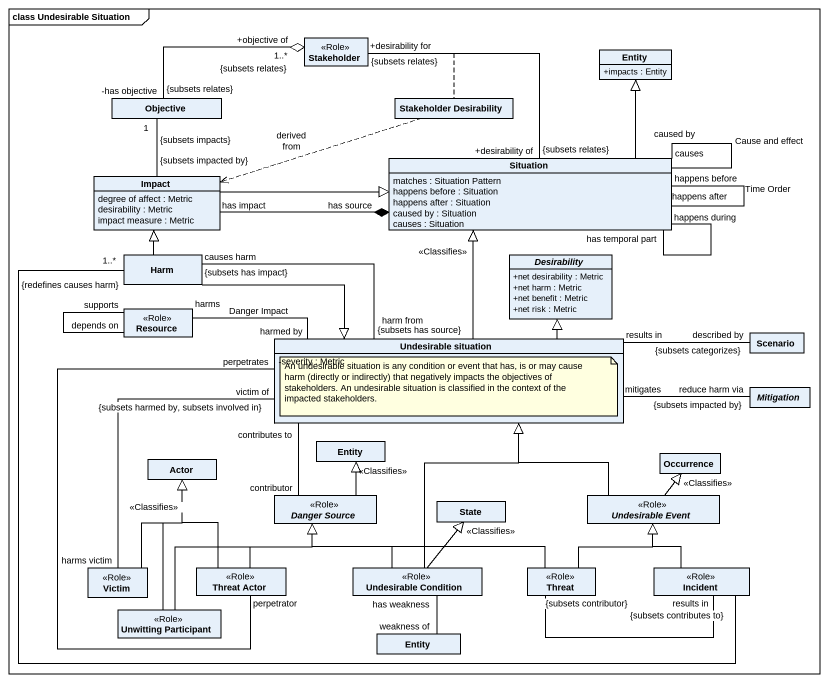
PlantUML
@startuml
mainframe class Undesirable Situation
hide circle
hide empty members
skinparam classAttributeIconSize 0
class Stakeholder <<Role>>
class "Entity" as Entity_ {
  +impacts : Entity
}
class Objective
class "Stakeholder Desirability" as Stakeholder_Desirability
class Situation {
  matches : Situation Pattern
  happens before : Situation
  happens after : Situation
  caused by : Situation
  causes : Situation
}
class Impact {
  degree of affect : Metric
  desirability : Metric
  impact measure : Metric
}
class Harm
abstract class Desirability {
  +net desirability : Metric
  +net harm : Metric
  +net benefit : Metric
  +net risk : Metric
}
class Resource <<Role>>
class "Undesirable situation" as Undesirable_situation {
  -severity : Metric
}
class Scenario
abstract class Mitigation
class "Entity" as Entity__2
class "Actor" as Actor_
class Occurrence
abstract class "Danger Source" as Danger_Source <<Role>>
class "State" as State_
abstract class "Undesirable Event" as Undesirable_Event <<Role>>
class Victim <<Role>>
class "Threat Actor" as Threat_Actor <<Role>>
class "Undesirable Condition" as Undesirable_Condition <<Role>>
class Threat <<Role>>
class Incident <<Role>>
class "Unwitting Participant" as Unwitting_Participant <<Role>>
class "Entity" as Entity__3
Stakeholder "+objective of\n1..*\n{subsets relates}" o-left- "-has objective\n{subsets relates}" Objective
Stakeholder "+desirability for\n{subsets relates}" -- "+desirability of\n{subsets relates}" Situation
(Stakeholder, Situation) .. Stakeholder_Desirability
Stakeholder_Desirability .left.> Impact : derived from
Situation -up-|> Entity_
Situation "happens before" -- "happens after" Situation : Time Order
Situation "causes" -- "caused by" Situation : Cause and effect
Situation "has temporal part" -- "happens during" Situation
Situation "has source" *-left- "has impact" Impact
Impact "{subsets impacted by}" -up- "1\n{subsets impacts}" Objective
Impact -right-|> Situation
Harm -up-|> Impact
Harm -right-|> Undesirable_situation
Resource "depends on" -- "supports" Resource
Undesirable_situation -up-|> Situation : <<Classifies>>
Undesirable_situation "harm from\n{subsets has source}" -left- "causes harm\n{subsets has impact}" Harm
Undesirable_situation -up-|> Desirability
Undesirable_situation "harmed by" -left- "harms" Resource : Danger Impact
Undesirable_situation "results in" -right- "described by\n{subsets categorizes}" Scenario
Undesirable_situation "mitigates" -right- "reduce harm via\n{subsets impacted by}" Mitigation
Undesirable_situation "contributes to" -- "contributor" Danger_Source
Undesirable_situation "victim of\n{subsets harmed by, subsets involved in}" -- "harms victim" Victim
Danger_Source -up-|> Entity__2 : <<Classifies>>
Undesirable_Event -up-|> Undesirable_situation
Undesirable_Event -up-|> Occurrence : <<Classifies>>
Victim -up-|> Actor_ : <<Classifies>>
Threat_Actor "perpetrator" -up- "perpetrates" Undesirable_situation
Threat_Actor -up-|> Actor_
Threat_Actor -up-|> Danger_Source
Undesirable_Condition -up-|> Undesirable_situation
Undesirable_Condition -up-|> Danger_Source
Undesirable_Condition -up-|> State_ : <<Classifies>>
Undesirable_Condition "has weakness" -- "weakness of" Entity__3
Threat -left-|> Danger_Source
Threat -up-|> Undesirable_Event
Threat "{subsets contributor}" -right- "results in\n{subsets contributes to}" Incident
Incident -left- "1..*\n{redefines causes harm}" Harm
Incident -up-|> Undesirable_Event
Unwitting_Participant -up-|> Actor_
Unwitting_Participant -up-|> Danger_Source
note bottom of Undesirable_situation : An undesirable situation is any condition or event that has, is or may cause harm (directly or indirectly) that negatively impacts the objectives of stakeholders. An undesirable situation is classified in the context of the impacted stakeholders.
@enduml
